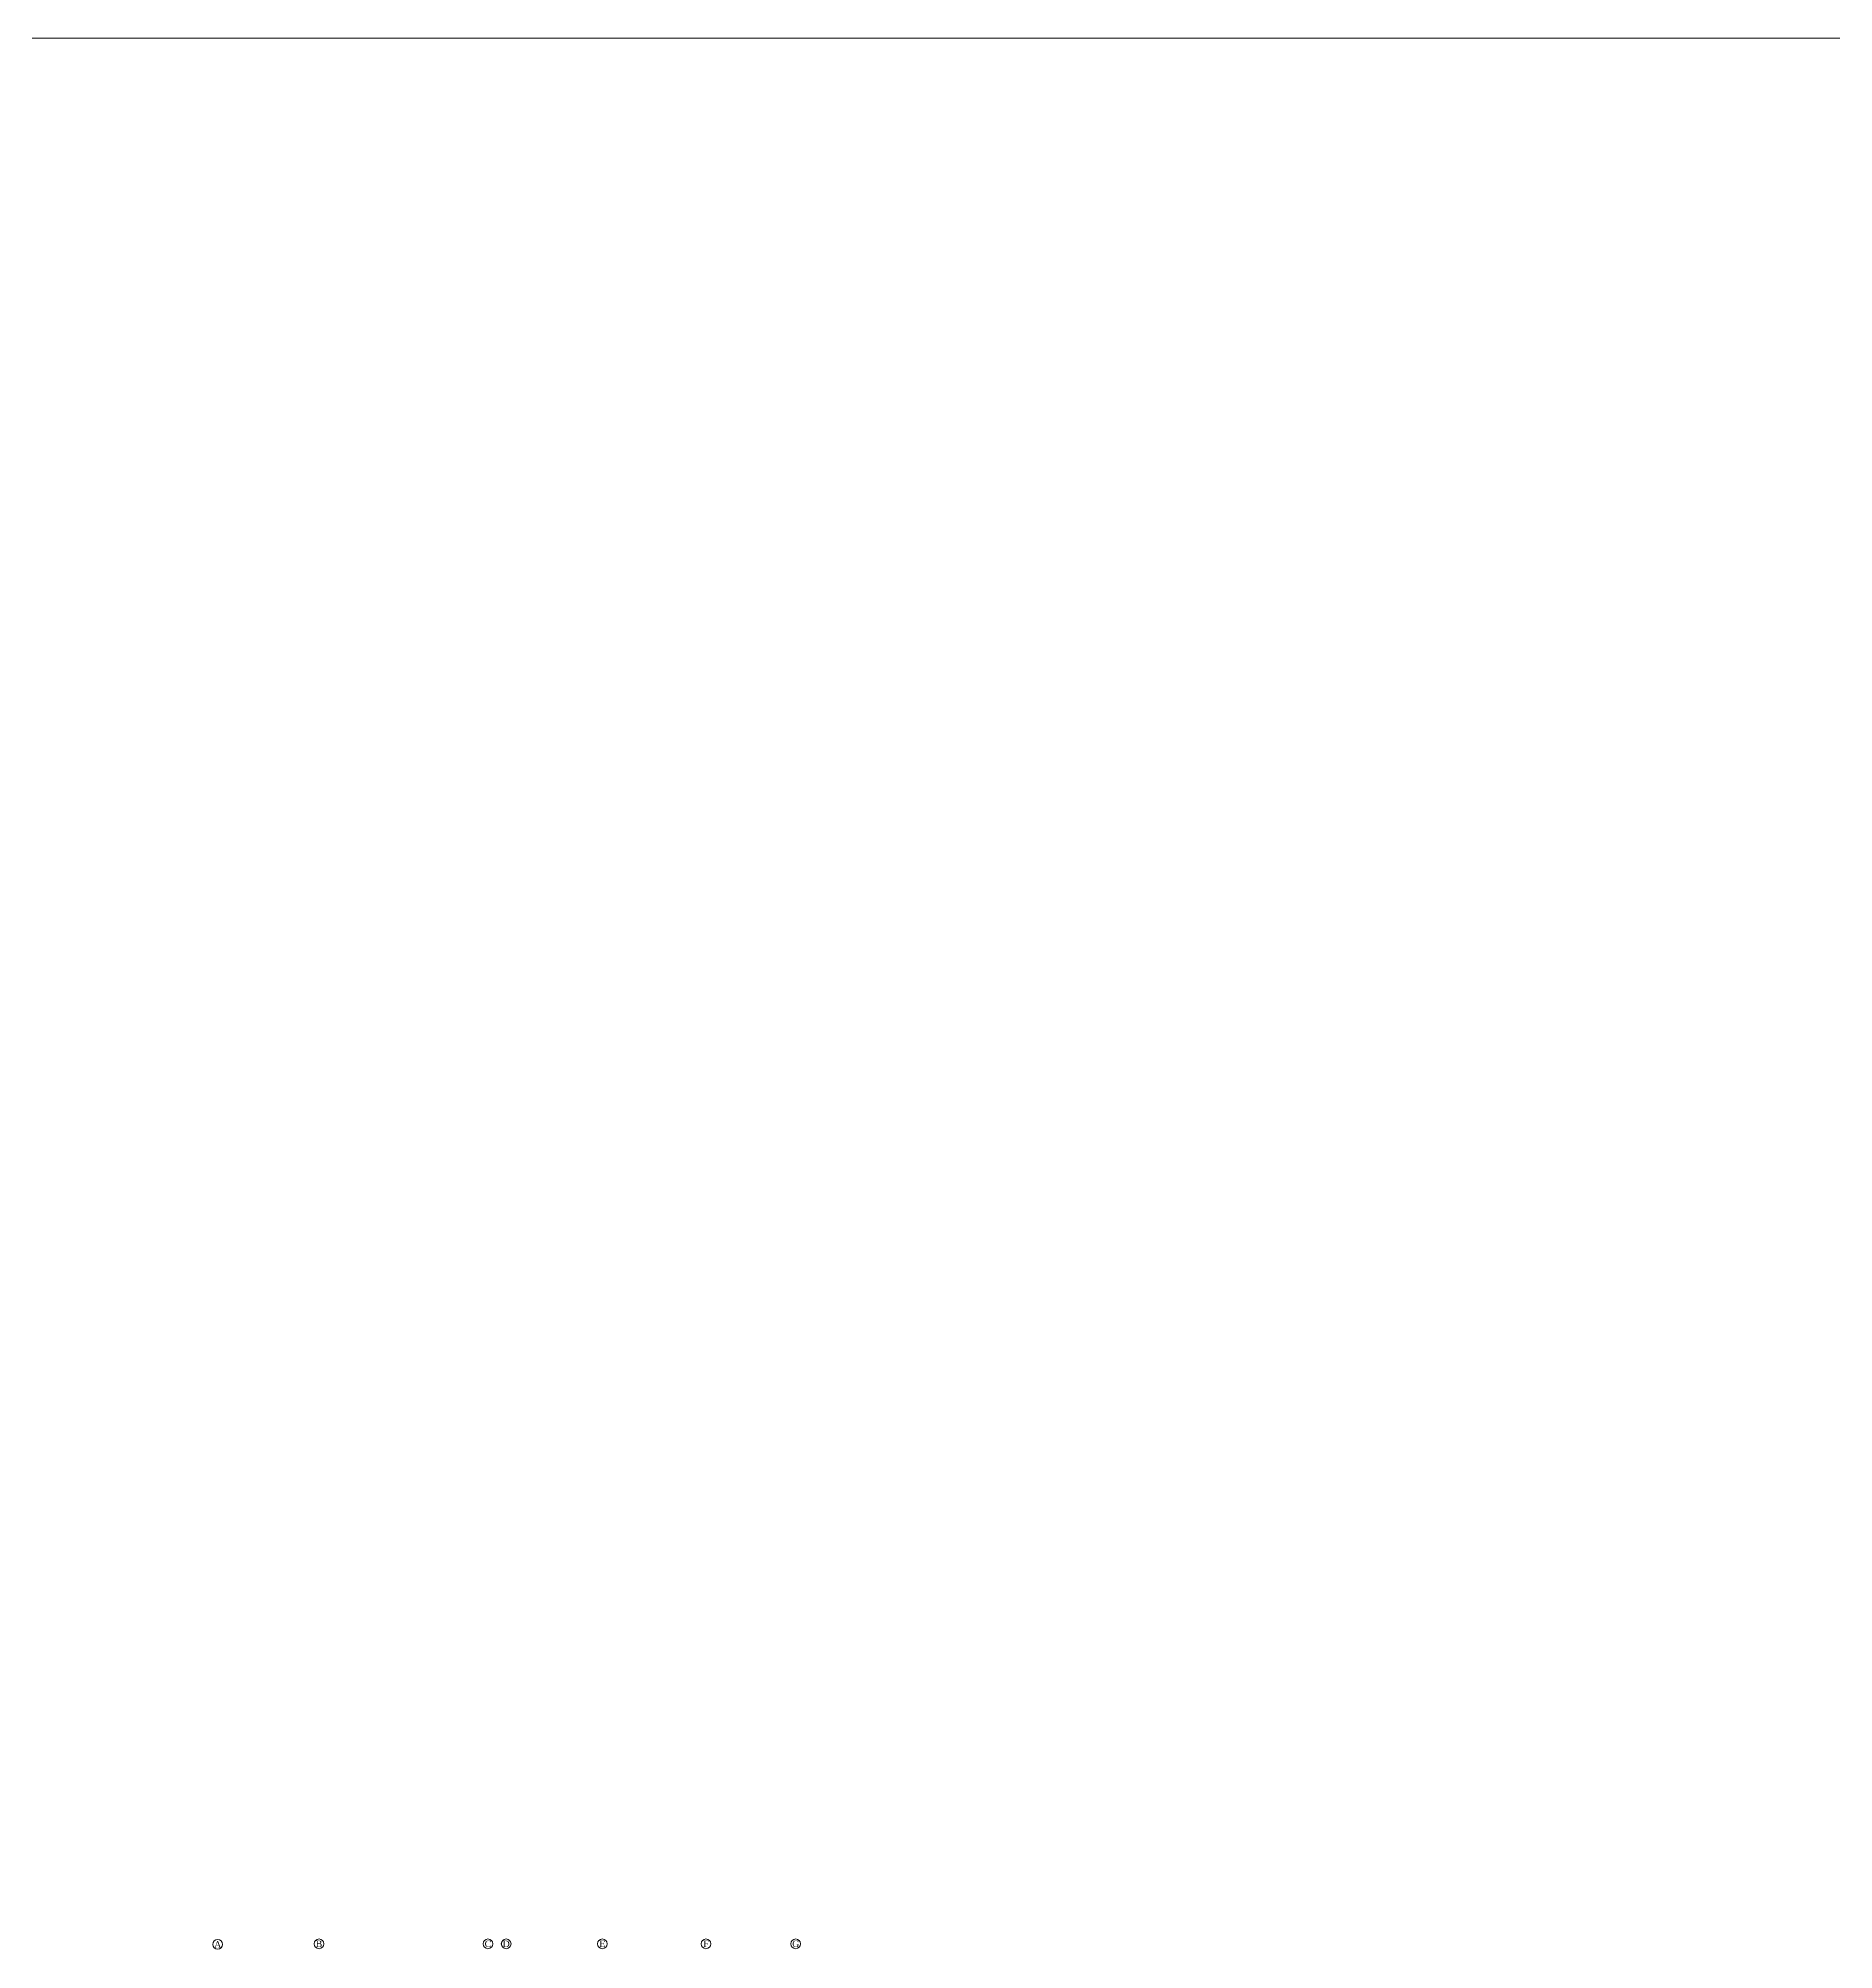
# Model space of a CAD drawing. Header units: millimetres. Extents: x 24487468 to 24959437, y -333213 to 842934.
# Drawn here: x 24699436 to 24829436, y 704534 to 842934 of the extents above; entities that cross this region are included whole.
import ezdxf
from ezdxf.enums import TextEntityAlignment as Align

# ---------------------------------------------------------------- set-up
doc = ezdxf.new("R2010")
doc.units = ezdxf.units.MM
doc.header["$MEASUREMENT"] = 0
doc.linetypes.add('ACAD_ISO10W100', pattern=[18.5, 12, -3, 0.5, -3])
doc.linetypes.add('BORDERX2', pattern=[3.5, 1, -0.5, 1, -0.5, 0, -0.5])
doc.layers.add('A-BTEXT', color=57, linetype='Continuous')
for name, color, linetype, lineweight in [('CENLINE', 220, 'ACAD_ISO10W100', 5), ('GRID', 205, 'BORDERX2', 5), ('hatch', 9, 'Continuous', 0)]:
    doc.layers.add(name, color=color, linetype=linetype, lineweight=lineweight)
doc.styles.add('arial', font='times.ttf')

# ---------------------------------------------------------------- blocks, each defined once
blk = doc.blocks.new('grid letter-flat-4-flat-1')
at = {"layer": 'GRID', "linetype": 'Continuous'}
blk.add_circle((0, 374.75), 281.25, dxfattribs=at)

msp = doc.modelspace()

# ---------------------------------------------------------------- linework, layer by layer
at = {"layer": 'hatch', "ltscale": 100}
msp.add_lwpolyline([(24487468.3, 842933.6), (24959436.9, 842933.6), (24959436.9, -333212.6), (24487468.3, -333212.6)], close=True, dxfattribs=at)

# ---------------------------------------------------------------- block references
at = {"layer": 'CENLINE'}
ref = msp.add_blockref('grid letter-flat-4-flat-1', (24712432.2, 704456.6), dxfattribs=dict(at, xscale=1.25, yscale=1.25, zscale=25.4))
ref.add_attrib('GRID_LETTER', 'A', dxfattribs={"layer": 'A-BTEXT', "linetype": 'Continuous', "height": 468.7, "style": 'arial'}).set_placement((24712432.2, 704925.4), align=Align.MIDDLE_CENTER)
ref = msp.add_blockref('grid letter-flat-4-flat-1', (24719765.6, 704495), dxfattribs=dict(at, xscale=1.25, yscale=1.25, zscale=25.4))
ref.add_attrib('GRID_LETTER', 'B', dxfattribs={"layer": 'A-BTEXT', "linetype": 'Continuous', "height": 468.7, "style": 'arial'}).set_placement((24719765.6, 704963.7), align=Align.MIDDLE_CENTER)
ref = msp.add_blockref('grid letter-flat-4-flat-1', (24719767.1, 704495), dxfattribs=dict(at, xscale=1.25, yscale=1.25, zscale=25.4))
ref.add_attrib('GRID_LETTER', 'B', dxfattribs={"layer": 'A-BTEXT', "linetype": 'Continuous', "height": 468.7, "style": 'arial'}).set_placement((24719767.1, 704963.7), align=Align.MIDDLE_CENTER)
ref = msp.add_blockref('grid letter-flat-4-flat-1', (24731993.4, 704495), dxfattribs=dict(at, xscale=1.25, yscale=1.25, zscale=25.4))
ref.add_attrib('GRID_LETTER', 'C', dxfattribs={"layer": 'A-BTEXT', "linetype": 'Continuous', "height": 468.7, "style": 'arial'}).set_placement((24731993.4, 704963.7), align=Align.MIDDLE_CENTER)
ref = msp.add_blockref('grid letter-flat-4-flat-1', (24731995, 704495), dxfattribs=dict(at, xscale=1.25, yscale=1.25, zscale=25.4))
ref.add_attrib('GRID_LETTER', 'C', dxfattribs={"layer": 'A-BTEXT', "linetype": 'Continuous', "height": 468.7, "style": 'arial'}).set_placement((24731995, 704963.7), align=Align.MIDDLE_CENTER)
ref = msp.add_blockref('grid letter-flat-4-flat-1', (24733315.5, 704495), dxfattribs=dict(at, xscale=1.25, yscale=1.25, zscale=25.4))
ref.add_attrib('GRID_LETTER', 'D', dxfattribs={"layer": 'A-BTEXT', "linetype": 'Continuous', "height": 468.7, "style": 'arial'}).set_placement((24733315.5, 704963.7), align=Align.MIDDLE_CENTER)
ref = msp.add_blockref('grid letter-flat-4-flat-1', (24733317.1, 704495), dxfattribs=dict(at, xscale=1.25, yscale=1.25, zscale=25.4))
ref.add_attrib('GRID_LETTER', 'D', dxfattribs={"layer": 'A-BTEXT', "linetype": 'Continuous', "height": 468.7, "style": 'arial'}).set_placement((24733317.1, 704963.7), align=Align.MIDDLE_CENTER)
ref = msp.add_blockref('grid letter-flat-4-flat-1', (24740281.5, 704495), dxfattribs=dict(at, xscale=1.25, yscale=1.25, zscale=25.4))
ref.add_attrib('GRID_LETTER', 'E', dxfattribs={"layer": 'A-BTEXT', "linetype": 'Continuous', "height": 468.7, "style": 'arial'}).set_placement((24740281.5, 704963.7), align=Align.MIDDLE_CENTER)
ref = msp.add_blockref('grid letter-flat-4-flat-1', (24740283.1, 704495), dxfattribs=dict(at, xscale=1.25, yscale=1.25, zscale=25.4))
ref.add_attrib('GRID_LETTER', 'E', dxfattribs={"layer": 'A-BTEXT', "linetype": 'Continuous', "height": 468.7, "style": 'arial'}).set_placement((24740283.1, 704963.7), align=Align.MIDDLE_CENTER)
ref = msp.add_blockref('grid letter-flat-4-flat-1', (24747783, 704495), dxfattribs=dict(at, xscale=1.25, yscale=1.25, zscale=25.4))
ref.add_attrib('GRID_LETTER', 'F', dxfattribs={"layer": 'A-BTEXT', "linetype": 'Continuous', "height": 468.7, "style": 'arial'}).set_placement((24747783, 704963.7), align=Align.MIDDLE_CENTER)
ref = msp.add_blockref('grid letter-flat-4-flat-1', (24754283, 704495), dxfattribs=dict(at, xscale=1.25, yscale=1.25, zscale=25.4))
ref.add_attrib('GRID_LETTER', 'G', dxfattribs={"layer": 'A-BTEXT', "linetype": 'Continuous', "height": 468.7, "style": 'arial'}).set_placement((24754283, 704963.7), align=Align.MIDDLE_CENTER)

doc.saveas('drawing.dxf')
